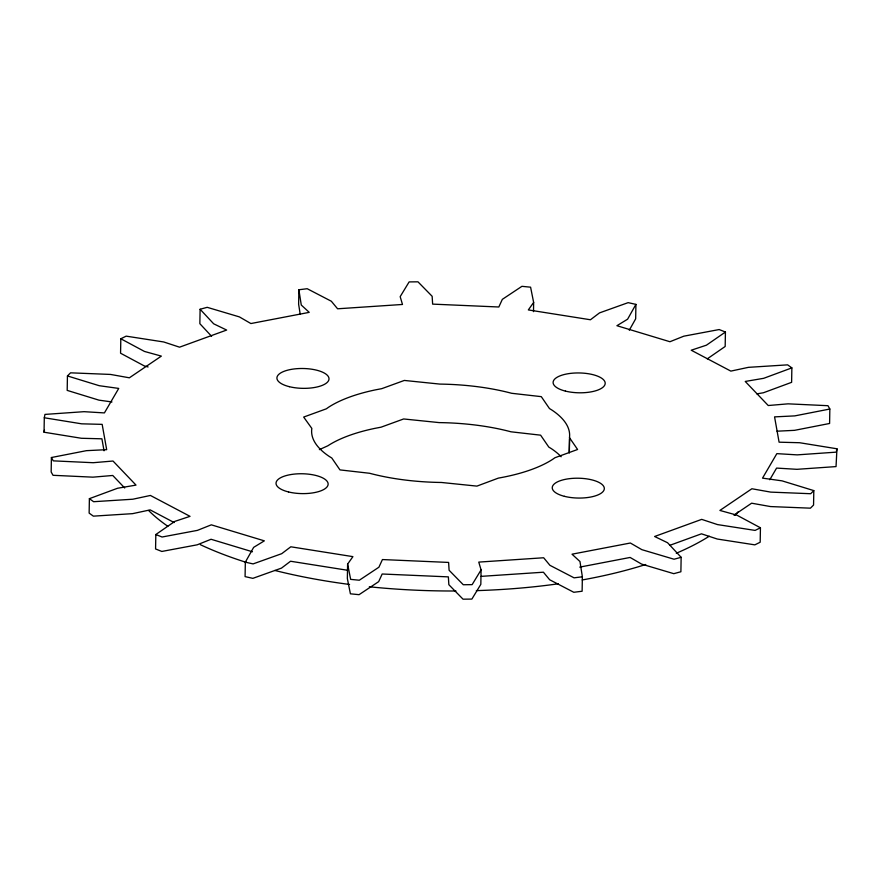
<?xml version="1.0" encoding="UTF-8"?>
<svg xmlns="http://www.w3.org/2000/svg" width="881" height="881" viewBox="0 0 881 881"><rect width="100%" height="100%" fill="white"/><g stroke="black" fill="none" stroke-linecap="round" stroke-linejoin="round"><path stroke-width="1.32" d="M104.046 450.797L101.91 438.815L81.404 438.275L44.05 432.219L44.303 417.77L44.964 414.411L84.036 411.68L104.41 412.914L118.726 388.422L99.223 385.702L67.441 375.945L67.187 390.393L98.969 400.15L111.975 401.956M44.303 417.77L81.658 423.827L102.163 424.367L106.678 449.673L86.448 450.665L51.406 457.525L51.164 471.974L53.014 475.3L92.912 477.161L112.757 475.476L124.717 487.997M51.406 457.525L53.267 460.862L93.166 462.712L113.01 461.027L136.015 485.112L117.558 488.25L89.388 498.668L89.135 513.116L93.364 516.145L132.579 513.656L150.155 509.89L174.163 522.554M533.49 311.643L533.644 302.447L530.593 287.184L521.937 286.325L502.346 299.342L498.822 306.995L432.637 304.121L432.153 296.302L417.968 281.821L409.125 281.909L400.172 296.655L402.485 304.463L337.588 308.791L331.344 301.247L307.194 288.715L298.879 289.761L301.28 305.035L309.231 312.359L250.887 323.547L239.39 316.896L207.211 307.326L200.108 309.242L213.665 323.801L226.637 330.056L179.548 347.18L163.734 341.971L126.159 336.146L120.818 338.767L120.565 353.215L144.198 365.879L148.096 366.959M89.388 498.668L93.617 501.707L132.833 499.219L150.409 495.452L190.021 516.343L174.834 521.376L155.827 534.525L155.574 548.962L161.818 551.451L197.179 544.821L211.066 539.271L252.44 551.77M200.108 309.242L199.855 323.679L211.605 336.3M155.827 534.525L162.071 537.014L197.432 530.373L211.319 524.834L264.333 540.846L253.651 547.365L245.336 562.166L245.083 576.615L252.847 578.354L281.48 568.113L290.554 561.241L347.268 570.227M298.879 289.761L298.626 304.209L300.223 314.385M245.336 562.166L253.1 563.906L281.733 553.675L290.807 546.793L352.918 556.638L347.61 564.104L347.356 578.553L350.407 593.816L359.063 594.675L378.654 581.658L382.178 574.005L448.363 576.879L448.847 584.698L463.032 599.179L471.875 599.091L480.828 584.345L481.081 569.897L478.768 562.1L543.665 557.761L549.909 565.305L574.06 577.837L582.374 576.791L579.973 561.527L572.011 554.193L630.367 543.015L641.864 549.667L674.031 559.226L681.145 557.321L680.892 571.758L673.789 573.674L641.61 564.104L630.113 557.453L579.72 567.122M569.181 452.768L569.633 434.906A129.033 49.171 1 0 0 551.958 410.094L549.458 408.542L541.286 396.648L511.652 393.289A129.033 49.171 1 0 0 439.85 384.094L404.335 380.438L381.748 388.664L375.449 389.865A129.033 49.171 1 0 0 328.514 407.275L326.322 408.828L303.67 417.065L311.841 428.441A129.033 49.171 1 0 0 329.285 456.457L331.796 458.01L339.967 469.903L369.602 473.273A129.033 49.171 1 0 0 441.403 482.469L476.918 486.114L498.382 478.108A129.033 49.171 1 0 0 552.739 459.276L554.931 457.735L577.584 449.486L569.445 437.637M569.324 452.79L569.567 439.035M582.374 576.791L582.121 591.239L573.806 592.285L549.656 579.753L543.412 572.21L481.224 576.361M533.644 302.447L528.336 309.925L590.446 319.759L599.52 312.887L628.153 302.646L635.917 304.385L635.664 318.834L629.276 330.221M635.917 304.385L627.602 319.197L616.92 325.706L669.934 341.729L683.821 336.179L719.182 329.549L725.426 332.038L725.173 346.475L707.278 358.853M777.009 431.194L794.552 430.335L829.594 423.475L829.836 409.026L794.794 415.887L774.564 416.878L779.09 442.185L799.596 442.725L836.95 448.781L836.289 452.14L797.206 454.871L776.844 453.638L762.528 478.13L782.031 480.85L813.813 490.607L810.685 493.723L770.732 492.116L751.878 488.757L719.887 510.44L736.802 515.121L760.435 527.785L760.182 542.233L754.841 544.854L717.266 539.029L701.452 533.82L669.637 545.394M725.426 332.038L706.419 345.187L691.233 350.22L730.845 371.11L748.421 367.344L787.636 364.855L791.865 367.884L791.612 382.332L763.442 392.75L756.856 393.873M813.813 490.607L813.559 505.055L810.432 508.172L770.479 506.564L751.625 503.194L733.972 515.165M836.95 448.781L836.036 466.589L796.964 469.32L776.59 468.086L769.774 479.749M44.05 432.219L44.491 429.983M481.081 569.897L472.128 584.643L463.285 584.742L449.101 570.26L448.616 562.43L382.431 559.556L378.907 567.21L359.316 580.227L350.66 579.368L347.61 564.104M67.441 375.945L70.568 372.828L110.521 374.436L129.375 377.806L161.366 356.111L144.451 351.442L120.818 338.767M760.435 527.785L755.094 530.406L717.519 524.591L701.694 519.372L654.616 536.496L667.589 542.751L681.145 557.321M791.865 367.884L763.695 378.312L745.238 381.451L768.243 405.524L788.088 403.839L827.986 405.7L829.836 409.026M319.363 449.629L327.842 445.797A129.033 49.171 1 0 1 374.777 428.386L381.077 427.175L403.652 418.96L439.179 422.605A129.033 49.171 1 0 1 510.98 431.8L540.615 435.17L548.786 447.063L551.286 448.616A129.033 49.171 1 0 1 561.164 456.754M738.366 511.575A312.513 119.089 1 0 1 735.172 515.231M709.238 536.232A312.513 119.089 1 0 1 676.278 553.246M645.718 564.501A312.513 119.089 1 0 1 582.198 579.962M558.301 583.795A312.513 119.089 1 0 1 476.335 590.633M455.951 590.986A312.513 119.089 1 0 1 369.326 586.768M349.57 584.455A312.513 119.089 1 0 1 274.872 570.459M246.559 562.463A312.513 119.089 1 0 1 200.361 544.678M167.819 526.265A312.513 119.089 1 0 1 148.603 510.495M289.353 386.682A26.045 9.922 1 0 0 328.998 379.072A26.045 9.922 1 0 0 290.554 369.513A26.045 9.922 1 0 0 289.353 386.682M565.404 391.098A26.045 9.922 1 0 0 605.181 383.587A26.045 9.922 1 0 0 566.879 373.94A26.045 9.922 1 0 0 565.404 391.098M288.561 491.961A26.045 9.922 1 0 0 328.128 484.297A26.045 9.922 1 0 0 289.607 474.782A26.045 9.922 1 0 0 288.561 491.961M564.402 496.322A26.045 9.922 1 0 0 604.3 488.911A26.045 9.922 1 0 0 566.142 479.176A26.045 9.922 1 0 0 564.402 496.322"/></g></svg>
